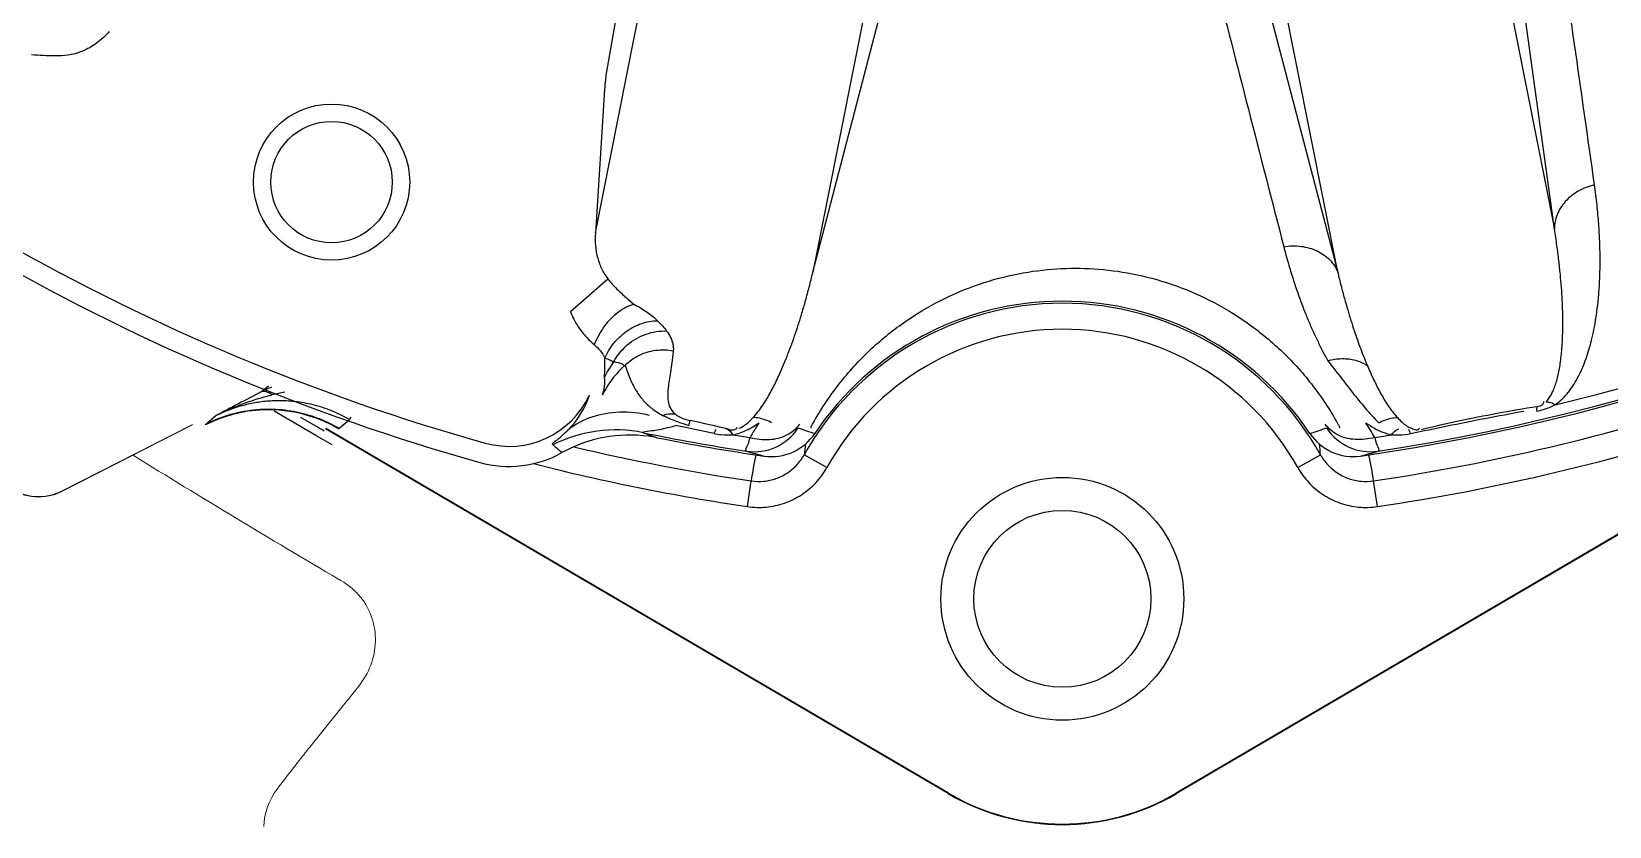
# Model space of a CAD drawing. Header units: millimetres. Extents: x 100 to 1590, y 100 to 694.
# Drawn here: x 1252.093 to 1252.903, y 536.206 to 536.614 of the extents above; entities that cross this region are included whole.
import ezdxf

# ---------------------------------------------------------------- set-up
doc = ezdxf.new("R2010")
doc.units = ezdxf.units.MM
doc.layers.add('OUTLINE', color=6, linetype='Continuous', lineweight=9)

msp = doc.modelspace()

# ---------------------------------------------------------------- linework, layer by layer
at = {"color": 9, "linetype": 'Continuous'}
for p, q in [((1252.38264, 536.51074), (1252.42977, 536.74766)), ((1252.82818, 536.74766), (1252.87493, 536.51267)), ((1252.4139, 536.73845), (1252.38817, 536.59263)), ((1252.54102, 536.72553), (1252.49428, 536.49054)), ((1252.76367, 536.49054), (1252.71693, 536.72553)), ((1252.87493, 536.51267), (1252.84594, 536.72232)), ((1252.49428, 536.49054), (1252.54773, 536.69533)), ((1252.71022, 536.69533), (1252.76367, 536.49054)), ((1252.38737, 536.58442), (1252.38264, 536.51074)), ((1253.17619, 536.51343), (1252.68082, 536.2231)), ((1253.17632, 536.5132), (1252.68095, 536.22287)), ((1252.36982, 536.47042), (1252.38904, 536.48719)), ((1252.21109, 536.42908), (1252.21491, 536.43215)), ((1252.18246, 536.41238), (1252.18785, 536.41692)), ((1252.23923, 536.40675), (1252.21775, 536.41927)), ((1252.25712, 536.41622), (1252.2564, 536.41499)), ((1252.18246, 536.41238), (1252.18254, 536.41217)), ((1252.56373, 536.22287), (1252.24414, 536.41018)), ((1252.56387, 536.2231), (1252.24431, 536.41039)), ((1252.25094, 536.41039), (1252.25078, 536.41018)), ((1252.25094, 536.41039), (1252.2564, 536.41498)), ((1252.41412, 536.40562), (1252.40725, 536.40817)), ((1252.43055, 536.41183), (1252.43127, 536.41443)), ((1252.24756, 536.40188), (1252.23923, 536.40675)), ((1252.50152, 536.39037), (1252.48986, 536.39688)), ((1252.74317, 536.39037), (1252.75482, 536.39688)), ((1252.46065, 536.37023), (1252.46261, 536.38341)), ((1252.78404, 536.37023), (1252.78208, 536.38341)), ((1252.10898, 536.37832), (1252.10907, 536.37811))]:
    msp.add_line(p, q, dxfattribs=at)
at = {"color": 7, "linetype": 'Continuous'}
for p, q in [((1252.24278, 536.4094), (1252.23142, 536.41602)), ((1252.24346, 536.40901), (1252.24278, 536.4094))]:
    msp.add_line(p, q, dxfattribs=at)
at = {"color": 9, "linetype": 'Continuous'}
for points in [[(1252.8659, 536.41928), (1252.8659, 536.41959), (1252.86592, 536.41989), (1252.86593, 536.42018), (1252.86594, 536.42046), (1252.86596, 536.42072), (1252.86598, 536.42098), (1252.86601, 536.42122), (1252.86603, 536.42146), (1252.86606, 536.42168)], [(1252.44357, 536.40772), (1252.44369, 536.408), (1252.44382, 536.40827), (1252.44394, 536.40853), (1252.44406, 536.40878), (1252.44418, 536.40902), (1252.4443, 536.40925), (1252.44441, 536.40947), (1252.44452, 536.40967), (1252.44463, 536.40987)], [(1252.49333, 536.41061), (1252.4933, 536.41065), (1252.4933, 536.41074), (1252.49333, 536.41087), (1252.49339, 536.41105), (1252.49348, 536.41128), (1252.49361, 536.41155), (1252.49376, 536.41186), (1252.49394, 536.41221), (1252.49416, 536.41261)], [(1252.76379, 536.41261), (1252.76401, 536.41221), (1252.76419, 536.41186), (1252.76435, 536.41155), (1252.76447, 536.41128), (1252.76456, 536.41105), (1252.76463, 536.41087), (1252.76466, 536.41074), (1252.76466, 536.41065), (1252.76463, 536.41061)], [(1252.80112, 536.40772), (1252.801, 536.408), (1252.80087, 536.40827), (1252.80075, 536.40853), (1252.80063, 536.40878), (1252.80051, 536.40902), (1252.80039, 536.40925), (1252.80028, 536.40947), (1252.80017, 536.40967), (1252.80006, 536.40987)]]:
    msp.add_lwpolyline(points, dxfattribs=at)
at = {"color": 7, "linetype": 'Continuous'}
for radius in [0.04008, 0.03117]:
    msp.add_circle((1252.24725, 536.53685), radius, dxfattribs=at)
at = {"color": 9, "linetype": 'Continuous'}
for radius in [0.06234, 0.04542]:
    msp.add_circle((1252.62234, 536.32288), radius, dxfattribs=at)
for centre, radius, start, end in [((1252.62234, 537.45842), 1.07206, 278.69647, 326.29203), ((1252.62234, 537.45842), 1.0732, 278.20144, 325.91619), ((1252.62898, 537.45842), 1.06481, 283.37074, 301.62926), ((1252.62234, 537.45842), 1.09637, 240.22289, 254.32149), ((1252.62234, 536.32288), 0.15175, 29.18613, 150.81392), ((1252.62234, 536.32288), 0.15281, 33.76085, 146.23915), ((1252.62234, 536.32288), 0.13839, 29.18711, 150.81289), ((1252.44387, 536.40826), 0.06329, 144.88812, 153.3769), ((1256.64685, 527.92391), 9.59239, 117.543714, 117.700402), ((1252.24553, 536.36262), 0.07485, 112.90208, 117.39201), ((1252.23444, 536.35643), 0.07335, 98.76911, 104.04556), ((1252.33834, 536.44659), 0.04543, 254.32149, 335.26451), ((1252.33733, 536.44101), 0.04436, 315.09345, 342.37832), ((1252.62234, 537.45842), 1.08681, 278.45139, 288.17264), ((1252.39301, 536.33847), 0.07114, 78.45258, 116.85117), ((1252.62234, 537.45842), 1.07206, 258.42566, 261.30353), ((1252.13596, 534.98702), 1.45362, 77.78302, 78.57429), ((1252.30757, 535.82594), 0.60135, 76.17508, 78.12968), ((1252.46427, 536.42508), 0.02669, 261.34463, 327.17827), ((1252.61829, 536.31543), 0.18049, 147.1797, 149.97202), ((1252.47308, 536.42267), 0.02675, 261.77305, 326.21085), ((1253.1005, 538.27252), 1.96047, 251.75448, 252.01932), ((1252.13698, 538.29458), 1.98368, 287.98223, 288.24397), ((1252.77161, 536.42267), 0.02675, 213.78916, 278.22694), ((1252.78043, 536.42508), 0.02669, 212.819, 278.64991), ((1252.62642, 536.31544), 0.18047, 30.02796, 32.82063), ((1252.62234, 537.45842), 1.10014, 278.45161, 288.17264), ((1252.40027, 536.33563), 0.07134, 82.17191, 119.16338), ((1252.62234, 537.45842), 1.08681, 256.66419, 261.54861), ((1252.40028, 536.33565), 0.07132, 78.8143, 82.18348), ((1252.62234, 537.45842), 1.0732, 258.81231, 261.79856), ((1252.62234, 537.45842), 1.06481, 260.87074, 261.34025), ((1252.65349, 536.38332), 0.16419, 173.35687, 175.26344), ((1252.59125, 536.38333), 0.16414, 4.73569, 6.6428), ((1252.62234, 537.45842), 1.06481, 278.65975, 279.12926), ((1252.33834, 536.44659), 0.05573, 254.32149, 299.16962), ((1252.62234, 537.45842), 1.10014, 255.71613, 261.54839), ((1252.7248, 537.3349), 0.97287, 254.22117, 254.77113), ((1252.64579, 536.35786), 0.18494, 167.83657, 172.05922), ((1252.52033, 537.33331), 0.97122, 285.2284, 285.77929), ((1252.60062, 536.35817), 0.1832, 7.92065, 12.20924), ((1252.62234, 536.32288), 0.11591, 239.62621, 300.37379), ((1252.62234, 536.32288), 0.11565, 239.62621, 300.37379)]:
    msp.add_arc(centre, radius, start, end, dxfattribs=at)
at = {"color": 7, "linetype": 'Continuous'}
for centre, radius, start, end in [((1252.62234, 537.45842), 1.10667, 240.22289, 254.32149), ((1252.21485, 536.34884), 0.07109, 59.64363, 111.55656), ((1252.21488, 536.3487), 0.07123, 111.53747, 116.99737)]:
    msp.add_arc(centre, radius, start, end, dxfattribs=at)
at = {"color": 9, "linetype": 'Continuous'}
for points, start_tangent, end_tangent in [([(1252.89548, 536.53541), (1252.88522, 536.60773), (1252.87529, 536.67751), (1252.86568, 536.74481)], (-0.140294, 0.99011), (-0.141717, 0.989907)), ([(1252.68338, 536.70855), (1252.70033, 536.6424), (1252.71784, 536.5742), (1252.73598, 536.50368)], (0.247892, -0.968788), (0.249284, -0.96843)), ([(1252.13305, 536.61413), (1252.12663, 536.60813), (1252.11935, 536.60402), (1252.11187, 536.602)], (-0.648569, -0.761156), (-0.99157, -0.129573)), ([(1252.11187, 536.602), (1252.10544, 536.60159), (1252.09923, 536.60177), (1252.09325, 536.60217)], (-0.991353, -0.131222), (-0.998327, 0.057814)), ([(1252.38817, 536.59263), (1252.38776, 536.58931), (1252.38737, 536.58442)], (-0.174015, -0.984743), (-0.064061, -0.997946)), ([(1252.89548, 536.53541), (1252.88716, 536.53214), (1252.8805, 536.52682), (1252.87626, 536.52008), (1252.87493, 536.51267)], (-0.972841, -0.231475), (0.027564, -0.99962)), ([(1252.87521, 536.42248), (1252.87843, 536.42505), (1252.88128, 536.42802), (1252.88383, 536.43134), (1252.8861, 536.43496), (1252.88812, 536.43883), (1252.88992, 536.44293), (1252.89153, 536.44728), (1252.89299, 536.45196), (1252.8943, 536.45703), (1252.89546, 536.46255), (1252.89647, 536.46858), (1252.89729, 536.47516), (1252.8979, 536.48235), (1252.89826, 536.49007), (1252.89834, 536.49809), (1252.89815, 536.50648), (1252.89764, 536.5154), (1252.89678, 536.52499), (1252.89548, 536.53541)], (0.824615, 0.565695), (-0.1403, 0.990109)), ([(1252.87063, 536.42417), (1252.8735, 536.42818), (1252.87464, 536.43066), (1252.87563, 536.43339), (1252.87647, 536.43634), (1252.87718, 536.43947), (1252.87778, 536.44283), (1252.87828, 536.44645), (1252.87868, 536.4504), (1252.87898, 536.45471), (1252.87917, 536.45944), (1252.87923, 536.46462), (1252.87915, 536.47029), (1252.87891, 536.4764), (1252.87851, 536.48278), (1252.87794, 536.48947), (1252.87717, 536.4966), (1252.87619, 536.50429), (1252.87493, 536.51267)], (0.711006, 0.703186), (-0.15932, 0.987227)), ([(1252.38264, 536.51074), (1252.38268, 536.50412), (1252.38383, 536.49781), (1252.386, 536.4921), (1252.38904, 536.48719)], (-0.079589, -0.996828), (0.609827, -0.792535)), ([(1252.73598, 536.50368), (1252.74492, 536.50384), (1252.75311, 536.50148), (1252.75961, 536.49687), (1252.76367, 536.49054)], (0.98737, 0.158434), (0.357071, -0.934077)), ([(1252.73598, 536.50368), (1252.73834, 536.49502), (1252.74074, 536.48716), (1252.74314, 536.47996), (1252.74557, 536.47331), (1252.74804, 536.46708), (1252.75058, 536.46115), (1252.75323, 536.45543), (1252.75594, 536.45003), (1252.75857, 536.44515)], (0.249286, -0.96843), (0.489498, -0.872005)), ([(1252.47912, 536.4427), (1252.48102, 536.44736), (1252.48297, 536.45244), (1252.48491, 536.45788), (1252.4868, 536.46354), (1252.48866, 536.46954), (1252.49053, 536.47597), (1252.4924, 536.48294), (1252.49428, 536.49054)], (0.390514, 0.920597), (0.230603, 0.973048)), ([(1252.49416, 536.41261), (1252.50779, 536.43321), (1252.52357, 536.45053), (1252.54102, 536.46476), (1252.55988, 536.47607), (1252.57977, 536.48444), (1252.59983, 536.48978), (1252.61949, 536.4923), (1252.63848, 536.4923), (1252.65814, 536.48978), (1252.6782, 536.48444), (1252.69811, 536.47605), (1252.71695, 536.46474), (1252.73441, 536.4505), (1252.75018, 536.43318), (1252.76379, 536.41261)], (0.48449, 0.874797), (0.48449, -0.874797)), ([(1252.76367, 536.49054), (1252.76541, 536.48351), (1252.76711, 536.4771), (1252.76879, 536.47124), (1252.77044, 536.46581), (1252.77208, 536.46072), (1252.77375, 536.45586), (1252.77546, 536.45116), (1252.77718, 536.44672), (1252.77884, 536.4427)], (0.230605, -0.973047), (0.390506, -0.9206)), ([(1252.38904, 536.48719), (1252.39373, 536.48192), (1252.39838, 536.4776), (1252.40234, 536.47414)], (0.608749, -0.793363), (0.747931, -0.663776)), ([(1252.38208, 536.45339), (1252.38753, 536.46299), (1252.39469, 536.47033), (1252.40233, 536.47414)], (0.385044, 0.922898), (0.972679, 0.232154)), ([(1252.40234, 536.47414), (1252.40917, 536.47006), (1252.41456, 536.46567)], (0.886746, -0.462257), (0.714079, -0.700066)), ([(1252.36982, 536.47042), (1252.37386, 536.46257), (1252.3782, 536.45705), (1252.38208, 536.45339)], (0.370457, -0.92885), (0.762734, -0.646713)), ([(1252.38757, 536.44651), (1252.39211, 536.4541), (1252.39864, 536.46024), (1252.40641, 536.46425), (1252.41456, 536.46567)], (0.385893, 0.922544), (0.99998, 0.006313)), ([(1252.41456, 536.46567), (1252.41727, 536.4628), (1252.41923, 536.46036)], (0.714081, -0.700063), (0.596868, -0.80234)), ([(1252.39209, 536.44467), (1252.39904, 536.4532), (1252.40864, 536.45875), (1252.41923, 536.46036)], (0.475523, 0.879703), (0.998812, -0.04874)), ([(1252.41923, 536.46036), (1252.42128, 536.457), (1252.42244, 536.45361), (1252.42262, 536.45025)], (0.596762, -0.802418), (-0.096755, -0.995308)), ([(1252.38208, 536.45339), (1252.38521, 536.45018), (1252.38757, 536.44651)], (0.763191, -0.646173), (0.443132, -0.896457)), ([(1252.39789, 536.44272), (1252.40499, 536.44786), (1252.41356, 536.45047), (1252.42262, 536.45025)], (0.698145, 0.715956), (0.983312, -0.181928)), ([(1252.42262, 536.45025), (1252.42228, 536.44715), (1252.42191, 536.44429), (1252.42116, 536.43924), (1252.42051, 536.43495), (1252.42004, 536.43132), (1252.41982, 536.42822), (1252.42001, 536.42438), (1252.42089, 536.42132), (1252.42327, 536.41808)], (-0.096763, -0.995307), (0.746554, -0.665324)), ([(1252.39789, 536.44272), (1252.39126, 536.43565), (1252.38624, 536.42758)], (-0.750041, -0.661391), (-0.440984, -0.897515)), ([(1252.38729, 536.43663), (1252.38753, 536.44172), (1252.38757, 536.44651)], (0.068404, 0.997658), (-0.01521, 0.999884)), ([(1252.38757, 536.44651), (1252.39009, 536.44554), (1252.39189, 536.44443)], (0.943081, -0.332564), (0.767161, -0.641455)), ([(1252.39209, 536.44467), (1252.39634, 536.44346), (1252.39749, 536.44242)], (0.976488, -0.21557), (0.604035, -0.796958)), ([(1252.39789, 536.44272), (1252.39932, 536.43883), (1252.40072, 536.43538), (1252.40216, 536.4323), (1252.4037, 536.42954), (1252.40538, 536.42704), (1252.40724, 536.42475), (1252.4093, 536.42265), (1252.41158, 536.4207), (1252.41417, 536.41884), (1252.41708, 536.41708)], (0.338602, -0.94093), (0.874314, -0.485361)), ([(1252.46367, 536.41598), (1252.46855, 536.42225), (1252.47251, 536.4288), (1252.47593, 536.43555), (1252.47912, 536.4427)], (0.67221, 0.740361), (0.390566, 0.920575)), ([(1252.75857, 536.44515), (1252.76589, 536.44619), (1252.77284, 536.44535), (1252.77884, 536.4427)], (0.965794, 0.259312), (0.837241, -0.546835)), ([(1252.75857, 536.44515), (1252.76502, 536.4368), (1252.77122, 536.42884), (1252.77766, 536.42096), (1252.78472, 536.41326)], (0.612448, -0.790511), (0.706168, -0.708045)), ([(1252.77884, 536.4427), (1252.78209, 536.43542), (1252.78551, 536.42868), (1252.78946, 536.42217), (1252.79428, 536.41598)], (0.390568, -0.920574), (0.672121, -0.740442)), ([(1252.38624, 536.42758), (1252.38741, 536.43206), (1252.38729, 536.43663)], (0.387194, 0.921998), (-0.160284, 0.987071)), ([(1252.18785, 536.41692), (1252.19433, 536.42002), (1252.20117, 536.42281), (1252.2086, 536.42534), (1252.21664, 536.42758)], (0.888815, 0.458266), (0.970171, 0.242424)), ([(1252.18785, 536.41692), (1252.19279, 536.41921), (1252.19828, 536.42124), (1252.2044, 536.42293), (1252.21125, 536.42416), (1252.21887, 536.42473), (1252.22728, 536.42441), (1252.23642, 536.42292), (1252.24618, 536.41992), (1252.2564, 536.41498)], (0.890896, 0.454208), (0.862928, -0.505326)), ([(1252.21664, 536.42758), (1252.21458, 536.42884), (1252.21109, 536.42908)], (-0.791534, 0.611126), (-0.906092, -0.423081)), ([(1252.86606, 536.42168), (1252.86878, 536.42266), (1252.86947, 536.42427)], (0.994404, 0.105644), (0.081943, 0.996637)), ([(1252.87521, 536.42248), (1252.87209, 536.4238), (1252.87068, 536.42384)], (-0.883782, 0.467898), (-0.989566, -0.14408)), ([(1252.25094, 536.41039), (1252.24231, 536.4147), (1252.2321, 536.41806), (1252.22035, 536.41996), (1252.20726, 536.41976), (1252.19376, 536.41697), (1252.18246, 536.41238)], (-0.862695, 0.505725), (-0.891101, -0.453805)), ([(1252.41045, 536.41708), (1252.39499, 536.41866), (1252.3808, 536.41614), (1252.36874, 536.40969)], (-0.974415, 0.224755), (-0.790946, -0.611886)), ([(1252.41708, 536.41708), (1252.42123, 536.41793), (1252.42317, 536.41771)], (0.959584, 0.281423), (0.965694, -0.259681)), ([(1252.41708, 536.41708), (1252.42146, 536.41519), (1252.42585, 536.41349), (1252.43055, 536.41183)], (0.911599, -0.41108), (0.947223, -0.320574)), ([(1252.42327, 536.41808), (1252.42552, 536.41647), (1252.42813, 536.41529), (1252.43127, 536.41443)], (0.746608, -0.665264), (0.978245, -0.207453)), ([(1252.45645, 536.41042), (1252.46014, 536.41264), (1252.46367, 536.41598)], (0.925982, 0.377568), (0.671829, 0.740706)), ([(1252.47324, 536.41326), (1252.47003, 536.41468), (1252.46681, 536.4156), (1252.46367, 536.41598)], (-0.885879, 0.463917), (-0.999291, 0.037643)), ([(1252.78472, 536.41326), (1252.78793, 536.41468), (1252.79114, 536.4156), (1252.79428, 536.41598)], (0.885939, 0.463801), (0.999296, 0.037516)), ([(1252.79428, 536.41598), (1252.79675, 536.41353), (1252.80151, 536.41042)], (0.671667, -0.740854), (0.926398, -0.376546)), ([(1252.80112, 536.40772), (1252.81984, 536.41164), (1252.83926, 536.41551), (1252.85926, 536.41928)], (0.977254, 0.212073), (0.984034, 0.177981)), ([(1252.80669, 536.40987), (1252.82574, 536.41423), (1252.84555, 536.41819), (1252.86606, 536.42168)], (0.970801, 0.239888), (0.988718, 0.149787)), ([(1252.8659, 536.41928), (1252.86938, 536.42013), (1252.87521, 536.42248)], (0.98397, 0.178332), (0.896581, 0.44288)), ([(1252.36087, 536.40194), (1252.36333, 536.40476), (1252.36571, 536.40683), (1252.36874, 536.40969)], (-0.734863, 0.678216), (0.70523, 0.708978)), ([(1252.40725, 536.40817), (1252.41265, 536.40935), (1252.41761, 536.41032), (1252.42392, 536.41183)], (-0.966756, 0.255699), (0.965716, 0.259602)), ([(1252.44357, 536.40772), (1252.44711, 536.40717), (1252.4534, 536.4071)], (0.977315, -0.211792), (0.997816, 0.066061)), ([(1252.4534, 536.4071), (1252.45102, 536.40952), (1252.44973, 536.41009)], (-0.637452, 0.77049), (-0.969377, 0.245578)), ([(1252.45127, 536.40987), (1252.45416, 536.40974), (1252.45541, 536.41095)], (0.959138, -0.28294), (0.457102, 0.889414)), ([(1252.4534, 536.4071), (1252.4569, 536.40808), (1252.46025, 536.40946), (1252.46348, 536.41121), (1252.46661, 536.41326)], (0.978327, 0.207067), (0.813724, 0.581251)), ([(1252.46202, 536.40575), (1252.47202, 536.40466), (1252.48098, 536.40707), (1252.48753, 536.41261)], (0.961983, -0.273109), (0.586164, 0.810192)), ([(1252.78267, 536.40576), (1252.77267, 536.40466), (1252.76371, 536.40707), (1252.75716, 536.41261)], (-0.961963, -0.27318), (-0.586195, 0.81017)), ([(1252.77808, 536.41326), (1252.78252, 536.41045), (1252.7869, 536.40841), (1252.79129, 536.4071)], (0.813588, -0.581441), (0.978885, -0.204412)), ([(1252.79129, 536.4071), (1252.79367, 536.40952), (1252.79496, 536.41009)], (0.637359, 0.770567), (0.969396, 0.245501)), ([(1252.79129, 536.4071), (1252.79509, 536.40702), (1252.80112, 536.40772)], (0.997836, -0.065759), (0.977412, 0.211344)), ([(1252.80151, 536.41042), (1252.80461, 536.40964), (1252.80578, 536.41054)], (0.926374, -0.376605), (0.593962, 0.804493)), ([(1252.3655, 536.39793), (1252.36241, 536.40058), (1252.36091, 536.40198)], (-0.766977, 0.641674), (-0.71209, 0.702089)), ([(1252.46025, 536.39869), (1252.46095, 536.40194), (1252.46202, 536.40575)], (-0.874505, 0.485016), (0.278713, 0.960375)), ([(1252.78267, 536.40575), (1252.78374, 536.40194), (1252.78444, 536.39869)], (0.278712, -0.960375), (-0.874499, -0.485028)), ([(1252.46262, 536.38341), (1252.46904, 536.38324), (1252.47533, 536.38462), (1252.48111, 536.38747), (1252.48605, 536.39163), (1252.48986, 536.39688)], (0.989125, -0.147078), (0.486836, 0.873493)), ([(1252.75483, 536.39688), (1252.75864, 536.39164), (1252.76358, 536.38748), (1252.76935, 536.38463), (1252.77564, 536.38324), (1252.78207, 536.38341)], (0.486839, -0.873492), (0.989125, 0.147079)), ([(1252.46065, 536.37023), (1252.47026, 536.36997), (1252.4797, 536.37203), (1252.48837, 536.37629), (1252.49578, 536.38251), (1252.50152, 536.39037)], (0.989097, -0.147268), (0.48747, 0.87314)), ([(1252.74317, 536.39037), (1252.7489, 536.38252), (1252.75631, 536.37629), (1252.76497, 536.37204), (1252.77441, 536.36998), (1252.78404, 536.37023)], (0.487479, -0.873135), (0.989096, 0.14727))]:
    msp.add_spline(points, degree=3, dxfattribs=dict(at, start_tangent=start_tangent, end_tangent=end_tangent))
at = {"layer": 'OUTLINE'}
for p, q in [((1252.17583, 536.41238), (1252.10898, 536.37832)), ((1252.17591, 536.41217), (1252.10908, 536.37812)), ((1252.25549, 536.27089), (1252.24158, 536.25364)), ((1252.24158, 536.25364), (1252.23883, 536.25021))]:
    msp.add_line(p, q, dxfattribs=at)
for centre, radius, start, end in [((1255.00908, 541.02708), 5.44448, 238.26521, 239.56382), ((1252.09685, 536.4021), 0.02693, 234.98058, 297.02224), ((1252.09685, 536.40212), 0.02671, 235.00262, 297.00158), ((1252.09495, 536.06719), 0.30814, 59.19687, 59.56805), ((1252.23447, 536.30122), 0.03567, 53.56571, 59.19111), ((1252.23461, 536.30139), 0.03545, 42.39952, 53.59229), ((1250.79454, 537.44563), 1.87467, 321.19724, 321.47602), ((1253.62124, 535.14229), 1.7716, 141.28985, 141.43261), ((1252.24632, 536.2048), 0.03385, 143.00505, 177.95465)]:
    msp.add_arc(centre, radius, start, end, dxfattribs=at)
for points, start_tangent, end_tangent in [([(1252.26079, 536.3253), (1252.26214, 536.32373), (1252.26798, 536.31303), (1252.26974, 536.30096), (1252.26735, 536.28886), (1252.26118, 536.27801)], (0.673799, -0.738914), (-0.622657, -0.782495)), ([(1252.23607, 536.24676), (1252.22984, 536.23889), (1252.21929, 536.22517)], (-0.623393, -0.781909), (-0.60177, -0.798669))]:
    msp.add_spline(points, degree=3, dxfattribs=dict(at, start_tangent=start_tangent, end_tangent=end_tangent))

doc.saveas('drawing.dxf')
